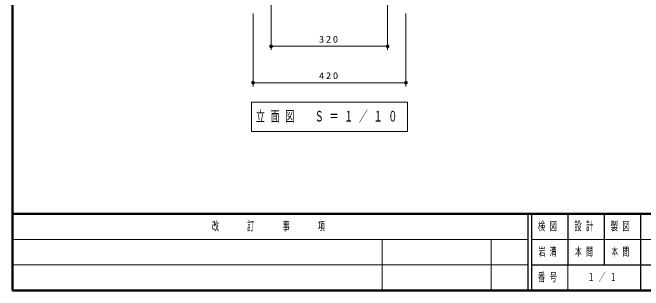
# Model space of a CAD drawing. Units: millimetres on the paper, scale 1:10. Extents: x -385 to 0, y 0 to 267.
# Drawn here: x -385 to -211.7, y 0 to 76.3 of the extents above; entities that cross this region are included whole.
import ezdxf

# ---------------------------------------------------------------- set-up
doc = ezdxf.new("R2010")
doc.units = ezdxf.units.MM
doc.layers.add('LY_1', color=7, linetype='Continuous', lineweight=25)
doc.layers.add('LY_2', color=7, linetype='Continuous', lineweight=13)
doc.layers.add('LY_3', color=7, linetype='Continuous')
doc.styles.add('ＭＳ ゴシック', font='')
doc.styles.get('ＭＳ ゴシック').set_extended_font_data('MS Gothic')

# ---------------------------------------------------------------- blocks, each defined once
blk = doc.blocks.new('filled_dot')
at = {"color": 0, "linetype": 'Continuous', "lineweight": -2, "const_width": 1.25}
blk.add_lwpolyline([(-0.625, 0, 1), (0.625, 0, 1)], format="xyb", close=True, dxfattribs=at)

msp = doc.modelspace()

# ---------------------------------------------------------------- linework, layer by layer
at = {"layer": 'LY_1', "lineweight": 13}
for p, q in [((-313.989, 89.005), (-313.989, 66.005)), ((-281.989, 89.005), (-281.989, 66.005)), ((-318.959, 76.005), (-318.959, 56.005)), ((-276.959, 76.005), (-276.959, 56.005)), ((-281.989, 67.005), (-313.989, 67.005)), ((-276.959, 57.005), (-318.959, 57.005)), ((-319.359, 51.714), (-319.359, 43.581)), ((-276.559, 51.714), (-319.359, 51.714)), ((-276.559, 43.581), (-276.559, 51.714)), ((-319.359, 43.581), (-276.559, 43.581))]:
    msp.add_line(p, q, dxfattribs=at)
at = {"layer": 'LY_2', "lineweight": 50}
for p, q in [((-385, 267), (-385, 0)), ((-385, 21), (0, 21)), ((-385, 0), (0, 0))]:
    msp.add_line(p, q, dxfattribs=at)
at = {"layer": 'LY_2', "color": 211, "lineweight": 25}
for p, q in [((-243.5, 21), (-243.5, 0)), ((-242.5, 21), (-242.5, 0)), ((-232.5, 21), (-232.5, 7)), ((-222.5, 21), (-222.5, 7)), ((-212.5, 21), (-212.5, 0)), ((-242.5, 7), (0, 7))]:
    msp.add_line(p, q, dxfattribs=at)
at = {"layer": 'LY_2'}
for p, q in [((-385, 14), (-243.5, 14)), ((-283.5, 14), (-283.5, 0)), ((-253.5, 14), (-253.5, 0)), ((-242.5, 14), (-187.5, 14)), ((-385, 7), (-243.5, 7)), ((-232.5, 7), (-232.5, 0))]:
    msp.add_line(p, q, dxfattribs=at)

# ---------------------------------------------------------------- block references
at = {"layer": 'LY_1', "lineweight": 13, "xscale": 0.4, "yscale": 0.4}
for p in [(-313.989, 67.005), (-318.959, 57.005)]:
    msp.add_blockref('filled_dot', p, dxfattribs=at)
at = {"layer": 'LY_1', "lineweight": 13, "xscale": 0.4, "yscale": 0.4, "rotation": 180}
for p in [(-281.989, 67.005), (-276.959, 57.005)]:
    msp.add_blockref('filled_dot', p, dxfattribs=at)

# ---------------------------------------------------------------- texts
at = {"layer": 'LY_1', "style": 'ＭＳ ゴシック'}
for s, insert, char_height, attachment_point in [('\\T1.33;\\W1.15;320', (-297.989, 68.005), 1.833, 8), ('\\T1.33;\\W1.15;420', (-297.959, 58.005), 1.833, 8), ('\\T1.64;\\W0.6;立面図\u3000Ｓ＝１／１０', (-297.959, 47.647), 2.933, 5), ('\\T1.64;\\W0.6;岩満', (-240.5, 10.5), 2.199, 4), ('\\T1.64;\\W0.6;本間', (-230.5, 10.5), 2.199, 4), ('\\T1.64;\\W0.6;本間', (-220.5, 10.5), 2.199, 4), ('\\T1.64;\\W0.6;１／１', (-227, 3.5), 2.199, 4)]:
    msp.add_mtext(s, dxfattribs=dict(at, insert=insert, char_height=char_height, attachment_point=attachment_point))
at = {"layer": 'LY_2', "color": 4, "char_height": 2.346, "attachment_point": 4, "style": 'ＭＳ ゴシック'}
for s, insert in [('\\T1.64;\\W0.6;改\u3000\u3000訂\u3000\u3000事\u3000\u3000項', (-330.25, 17.5)), ('\\T1.64;\\W0.6;検図', (-240.7, 17.5)), ('\\T1.64;\\W0.6;設計', (-230.7, 17.5)), ('\\T1.64;\\W0.6;製図', (-220.7, 17.5)), ('\\T1.64;\\W0.6;番号', (-240.7, 3.5))]:
    msp.add_mtext(s, dxfattribs=dict(at, insert=insert))
at = {"layer": 'LY_3', "insert": (-227, 3.5), "char_height": 2.199, "attachment_point": 4, "style": 'ＭＳ ゴシック'}
msp.add_mtext('\\T1.64;\\W0.6;１／１', dxfattribs=at)

doc.saveas('drawing.dxf')
